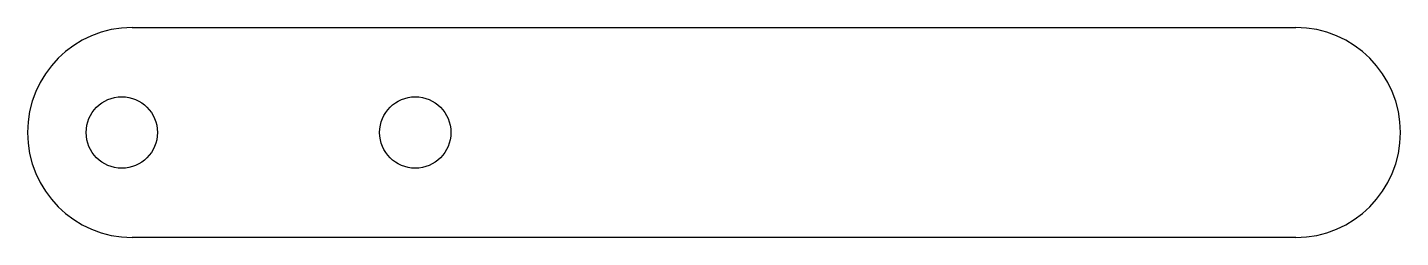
# Model space of a CAD drawing. Header units: millimetres. Extents: x 0 to 65.5, y 0 to 10.
import ezdxf

# ---------------------------------------------------------------- set-up
doc = ezdxf.new("R2010")
doc.units = ezdxf.units.MM
doc.layers.add('КОНТУР', color=7, linetype='Continuous')
doc.layers.add('ОТВЕРСТИЯ', color=3, linetype='Continuous')

msp = doc.modelspace()

# ---------------------------------------------------------------- linework, layer by layer
at = {"layer": 'КОНТУР'}
for p, q in [((5, 10), (60.5, 10)), ((60.5, 0), (5, 0))]:
    msp.add_line(p, q, dxfattribs=at)
for centre, start, end in [((5, 5), 90, 270), ((60.5, 5), 270, 90)]:
    msp.add_arc(centre, 5, start, end, dxfattribs=at)
at = {"layer": 'ОТВЕРСТИЯ'}
for centre in [(4.5, 5), (18.5, 5)]:
    msp.add_circle(centre, 1.7, dxfattribs=at)

doc.saveas('drawing.dxf')
